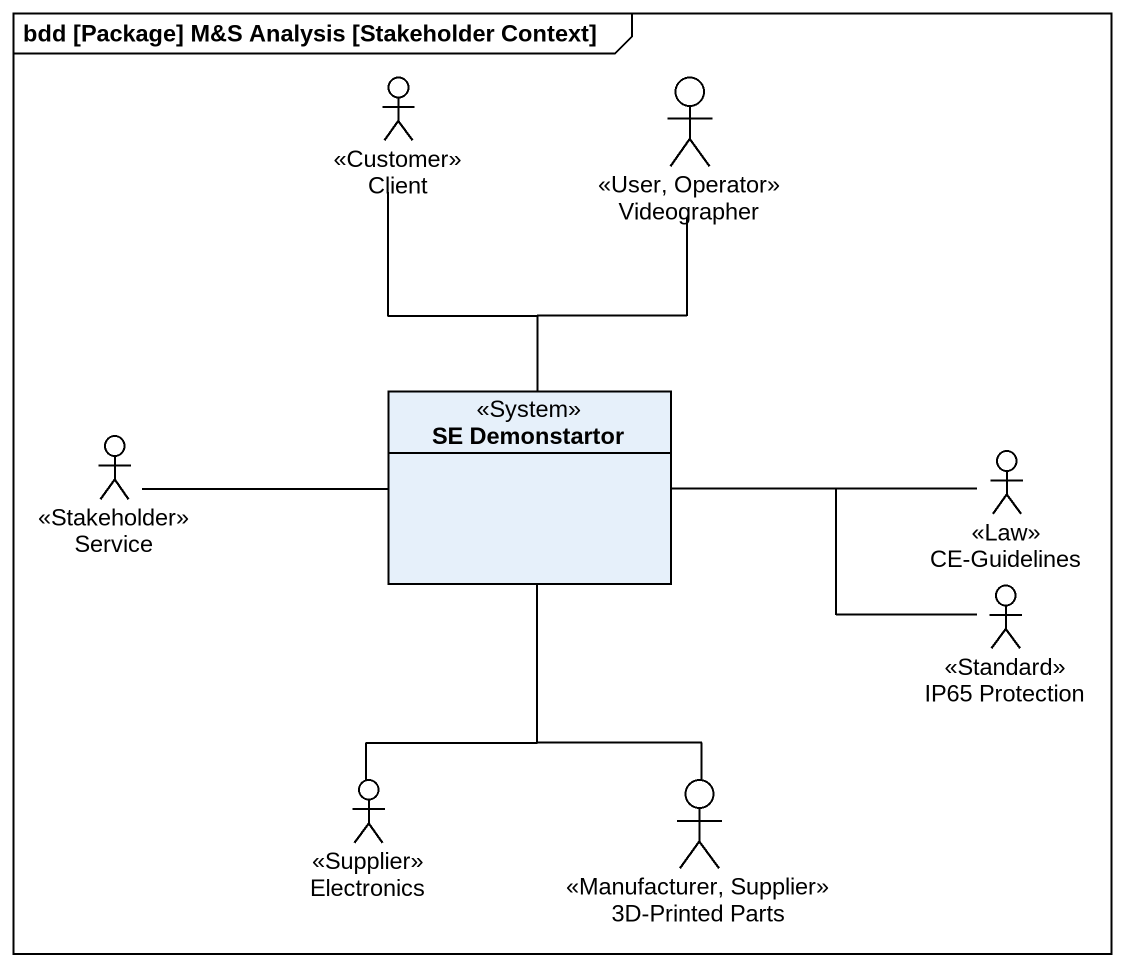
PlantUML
@startuml
mainframe bdd [Package] M&S Analysis [Stakeholder Context]
allowmixing
hide circle
hide empty members
actor Client <<Customer>>
actor Videographer <<User, Operator>>
actor Service <<Stakeholder>>
class "SE Demonstartor" as SE_Demonstartor <<System>>
actor "CE-Guidelines" as CE_Guidelines <<Law>>
actor "IP65 Protection" as IP65_Protection <<Standard>>
actor Electronics <<Supplier>>
actor "3D-Printed Parts" as a3D_Printed_Parts <<Manufacturer, Supplier>>
Client -- SE_Demonstartor
Videographer -- SE_Demonstartor
Service -right- SE_Demonstartor
CE_Guidelines -left- SE_Demonstartor
IP65_Protection -left- SE_Demonstartor
Electronics -up- SE_Demonstartor
a3D_Printed_Parts -up- SE_Demonstartor
@enduml
